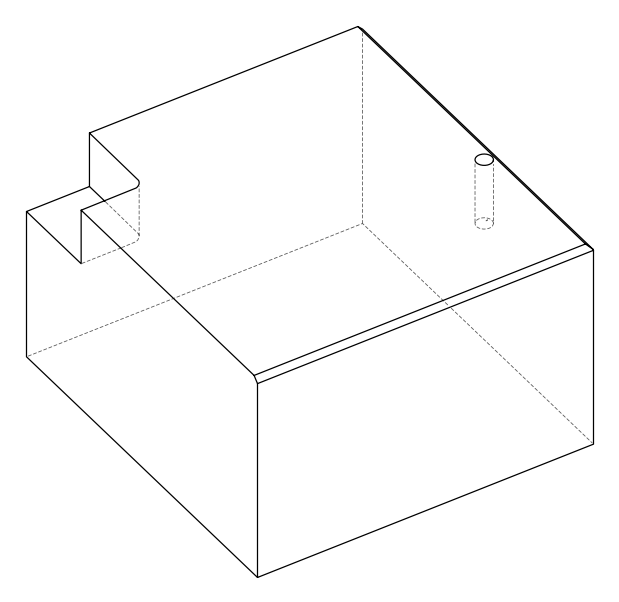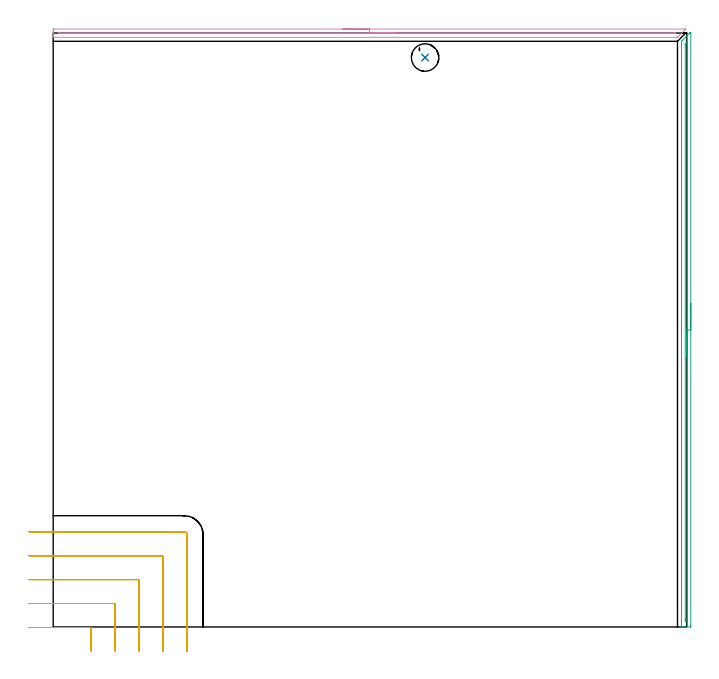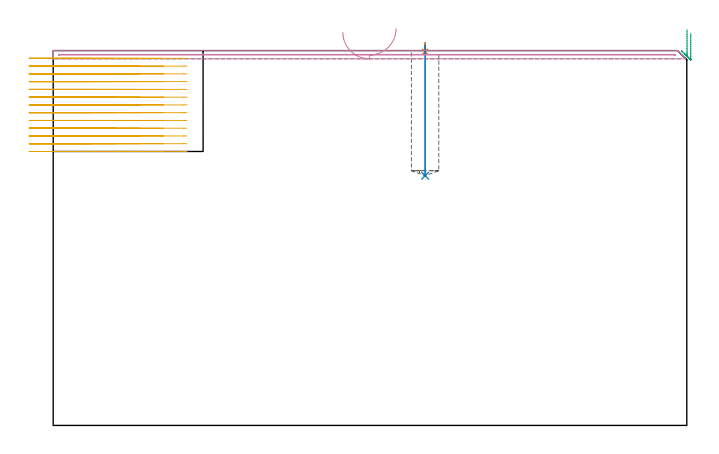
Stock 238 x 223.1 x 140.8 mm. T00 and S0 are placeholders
(PLAN: 5 operations, 3 tool changes, 18.2 min)
(1 SPOT_DRILL | STEP1POCKET | NXT0321_9005460120000 | 0.03 min | 1 mm3)
(2 DRILL_BLIND_HOLE_INTO_CENTER | STEP1POCKET | NXT0301_074 | 0.2 min | 3804 mm3)
(3 AREA_MILL | FG_CHAMFER_SURFACE | UGT0205_001 | 3.7 min | 1367 mm3)
(4 AREA_MILL_1 | FG_CHAMFER_SURFACE_1 | UGT0205_001 | 3.92 min | 1132 mm3)
(5 MILL_CORNER_NOTCH_RECTANGULAR | CORNER_NOTCH_RECTANGULAR | NXT0201_011 | Follow Part, ap 3, ae 75% | 10.31 min | 88779 mm3)
(TOOL NXT0321_9005460120000 | NC Spot Drill, 142deg, 12mm, Carbide, Uncoated | D12 PA142 FL30 Z2)
(TOOL NXT0301_074 | Carbide Drill 10.3mm [860.1-1030-031A1-MM 2214] | D10.3 PA140 FL55 Z2)
(TOOL UGT0205_001 | Chamfer Mill 20 x 3 x 45 deg. | D20 FL50 Z2)
(TOOL NXT0201_011 | ENDMILL 12mm [2P460-1200-NA 1630] | D12 FL38 Z6)
(OP 1 SPOT_DRILL)
G17 G21 G94 G90
T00 M6
G54
G17 G0 G90 X139.7 Y213.9 S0 M3
G43 Z150.8 H0
G94 G81 G98 Z140.357 F250. R143.8
G80
M5
M2
(OP 2 DRILL_BLIND_HOLE_INTO_CENTER)
G17 G21 G94 G90
T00 M6
G54
G17 G0 G90 X139.7 Y213.9 S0 M3
G43 Z150.8 H1
G94 G81 G98 Z93.8 F250. R142.8
G80
M5
M2
(OP 3 AREA_MILL)
G17 G21 G94 G90
T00 M6
G54
G17 G0 G90 X239.5 Y121.55 S1061 M3
G43 Z150.8 H0
Z147.3
G94 G1 Y121.512 Z146.428 F250.
Y121.398 Z145.563
Y121.209 Z144.712
Y120.947 Z143.88
Y120.613 Z143.074
Y120.21 Z142.3
Y119.742 Z141.564
Y119.211 Z140.872
Y118.621 Z140.229
Y117.978 Z139.64
Y117.286 Z139.108
Y116.55 Z138.64
Y115.776 Z138.237
Y114.97 Z137.903
Y114.138 Z137.641
Y113.287 Z137.452
Y112.422 Z137.338
Y111.55 Z137.3
Y0.59
X239.499 Y0.362 Z137.301
X239.491 Y0.002 Z137.305
X239.355 Y0. Z137.442
X237.31 Z139.485
X236.739 Z140.06
X236.43 Z140.369
X236.279 Z140.52
X236.006 Y0.01 Z140.793
X236. Y0.145 Z140.8
Y219.867
X236.003 Y219.994 Z140.789
X236.106 Y220.107 Z140.691
X239. Y222.988 Z137.798
X239.028 Y223.013 Z137.771
X239.07 Y223.048 Z137.729
X239.134 Y223.1 Z137.664
X239.179 Y223.122 Z137.619
X239.264 Y223.117 Z137.535
X239.307 Y223.11 Z137.492
X239.497 Y223.1 Z137.301
X239.499 Y223.096 Z137.3
X239.5 Y111.55
X238.086 Z138.714
Y2.334
X238.084 Y2.148 Z138.716
X238.081 Y2.055 Z138.719
X238.079 Y2.017 Z138.721
X237.963 Y2.01 Z138.837
X237.674 Y2.005 Z139.126
X237.498 Y2.01 Z139.302
X237.421 Y2.027 Z139.379
X237.416 Y2.266 Z139.384
X237.415 Y2.373 Z139.385
X237.414 Y3.053 Z139.386
Y218.085
X237.416 Y218.765 Z139.384
X237.418 Y218.867 Z139.382
X237.421 Y218.922 Z139.379
X237.436 Y218.976 Z139.364
X237.651 Y219.188 Z139.149
X237.819 Y219.352 Z138.981
X238.079 Y219.57 Z138.721
X238.085 Y219.083 Z138.715
Y218.976
X238.086 Y111.55 Z138.714
Y110.679 Z138.752
Y109.814 Z138.866
Y108.962 Z139.055
Y108.13 Z139.317
Y107.324 Z139.651
Y106.55 Z140.054
Y105.814 Z140.523
Y105.122 Z141.054
Y104.479 Z141.643
Y103.89 Z142.286
Y103.359 Z142.978
Y102.89 Z143.714
Y102.487 Z144.488
Y102.153 Z145.294
Y101.891 Z146.126
Y101.702 Z146.978
Y101.588 Z147.843
Y101.55 Z148.714
G0 Z150.8
M5
M2
(OP 4 AREA_MILL_1)
G17 G21 G94 G90
T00 M6
G54
G17 G0 G90 X108.8 Y224.6 S1061 M3
G43 Z150.8 H0
Z147.7
G94 G1 X108.838 Z146.828 F250.
X108.952 Z145.964
X109.141 Z145.112
X109.403 Z144.28
X109.737 Z143.474
X110.14 Z142.7
X110.608 Z141.964
X111.14 Z141.272
X111.729 Z140.629
X112.372 Z140.04
X113.064 Z139.508
X113.8 Z139.04
X114.574 Z138.637
X115.38 Z138.303
X116.212 Z138.041
X117.064 Z137.852
X117.928 Z137.738
X118.8 Z137.7
X237.446 Y224.599 Z137.699
X237.51
X237.554 Y224.597 Z137.697
X237.571 Y224.594 Z137.699
X237.583 Y224.591 Z137.701
X237.544 Y224.541 Z137.753
X237.478 Y224.477 Z137.82
X237.446 Y224.445 Z137.853
X236.108 Y223.107 Z139.192
X234.724 Y221.724 Z140.576
X234.557 Y221.559 Z140.737
X234.495 Y221.503 Z140.789
X234.323 Y221.5 Z140.8
X0.154
X0.01 Y221.502 Z140.788
X0.003 Y221.584 Z140.708
X0. Y221.672 Z140.627
Y222.349 Z139.951
Y222.884 Z139.415
Y223.483 Z138.812
Y223.783 Z138.514
X0.003 Y224.351 Z137.946
X0.004 Y224.592 Z137.706
X0.029 Y224.593 Z137.704
X0.282 Y224.6 Z137.7
X118.8
Y223.186 Z139.114
X233.432 Y223.185 Z139.115
X233.571 Y223.183 Z139.117
X233.664 Y223.18 Z139.12
X233.716 Y223.177 Z139.123
X233.675 Y223.134 Z139.166
X233.595 Y223.053 Z139.247
X233.538 Y222.999 Z139.301
X233.432 Y222.921 Z139.379
X233.122 Y222.917 Z139.383
X232.819 Y222.915 Z139.385
X232.539 Y222.914 Z139.386
X2.384
X2.076 Y222.916 Z139.384
X2.029 Y222.919 Z139.381
X2.011 Y222.921 Z139.379
X2.009 Y222.929 Z139.371
X2.003 Y222.987 Z139.313
X2.01 Y223.157 Z139.143
X2.016 Y223.181 Z139.119
X2.021 Y223.182 Z139.118
X2.044 Y223.184 Z139.116
X2.093 Y223.185 Z139.115
X2.191 Y223.186 Z139.114
X118.8
X119.672 Z139.152
X120.536 Z139.266
X121.388 Z139.455
X122.22 Z139.717
X123.026 Z140.051
X123.8 Z140.454
X124.536 Z140.923
X125.228 Z141.454
X125.871 Z142.043
X126.46 Z142.686
X126.992 Z143.378
X127.46 Z144.114
X127.863 Z144.888
X128.197 Z145.694
X128.459 Z146.526
X128.648 Z147.378
X128.762 Z148.243
X128.8 Z149.114
G0 Z150.8
M5
M2
(OP 5 MILL_CORNER_NOTCH_RECTANGULAR)
G17 G21 G94 G90
T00 M6
G54
G17 G0 G90 X14.3 Y-9. S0 M3
G43 Z150.8 H1
Z137.885
G94 G1 Y-6. F250.
Y-0.797 F500.
G3 X13.703 Y-0.2 R0.6
G1 X-5.997
X-8.997 F250.
G0 Z150.8
X23.3 Y-9.
Z137.885
G1 Y-6.
Y8.203 F500.
G3 X22.703 Y8.8 R0.6
G1 X-6.
X-9. F250.
G0 Z150.8
X32.3 Y-9.
Z137.885
G1 Y-6.
Y17.203 F500.
G3 X31.703 Y17.8 R0.6
G1 X-6.
X-9. F250.
G0 Z150.8
X41.3 Y-9.
Z137.885
G1 Y-6.
Y26.203 F500.
G3 X40.703 Y26.8 R0.6
G1 X-6.
X-9. F250.
G0 Z150.8
X50.3 Y-9.
Z137.885
G1 Y-6.
Y34.6 F500.
G3 X49.1 Y35.8 R1.2
G1 X-6.
X-9. F250.
G0 Z150.8
X14.3 Y-9.
Z134.969
G1 Y-6.
Y-0.797 F500.
G3 X13.703 Y-0.2 R0.6
G1 X-5.997
X-8.997 F250.
G0 Z150.8
X23.3 Y-9.
Z134.969
G1 Y-6.
Y8.203 F500.
G3 X22.703 Y8.8 R0.6
G1 X-6.
X-9. F250.
G0 Z150.8
X32.3 Y-9.
Z134.969
G1 Y-6.
Y17.203 F500.
G3 X31.703 Y17.8 R0.6
G1 X-6.
X-9. F250.
G0 Z150.8
X41.3 Y-9.
Z134.969
G1 Y-6.
Y26.203 F500.
G3 X40.703 Y26.8 R0.6
G1 X-6.
X-9. F250.
G0 Z150.8
X50.3 Y-9.
Z134.969
G1 Y-6.
Y34.6 F500.
G3 X49.1 Y35.8 R1.2
G1 X-6.
X-9. F250.
G0 Z150.8
X14.3 Y-9.
Z132.054
G1 Y-6.
Y-0.797 F500.
G3 X13.703 Y-0.2 R0.6
G1 X-5.997
X-8.997 F250.
G0 Z150.8
X23.3 Y-9.
Z132.054
G1 Y-6.
Y8.203 F500.
G3 X22.703 Y8.8 R0.6
G1 X-6.
X-9. F250.
G0 Z150.8
X32.3 Y-9.
Z132.054
G1 Y-6.
Y17.203 F500.
G3 X31.703 Y17.8 R0.6
G1 X-6.
X-9. F250.
G0 Z150.8
X41.3 Y-9.
Z132.054
G1 Y-6.
Y26.203 F500.
G3 X40.703 Y26.8 R0.6
G1 X-6.
X-9. F250.
G0 Z150.8
X50.3 Y-9.
Z132.054
G1 Y-6.
Y34.6 F500.
G3 X49.1 Y35.8 R1.2
G1 X-6.
X-9. F250.
G0 Z150.8
X14.3 Y-9.
Z129.138
G1 Y-6.
Y-0.797 F500.
G3 X13.703 Y-0.2 R0.6
G1 X-5.997
X-8.997 F250.
G0 Z150.8
X23.3 Y-9.
Z129.138
G1 Y-6.
Y8.203 F500.
G3 X22.703 Y8.8 R0.6
G1 X-6.
X-9. F250.
G0 Z150.8
X32.3 Y-9.
Z129.138
G1 Y-6.
Y17.203 F500.
G3 X31.703 Y17.8 R0.6
G1 X-6.
X-9. F250.
G0 Z150.8
X41.3 Y-9.
Z129.138
G1 Y-6.
Y26.203 F500.
G3 X40.703 Y26.8 R0.6
G1 X-6.
X-9. F250.
G0 Z150.8
X50.3 Y-9.
Z129.138
G1 Y-6.
Y34.6 F500.
G3 X49.1 Y35.8 R1.2
G1 X-6.
X-9. F250.
G0 Z150.8
X14.3 Y-9.
Z126.223
G1 Y-6.
Y-0.797 F500.
G3 X13.703 Y-0.2 R0.6
G1 X-5.997
X-8.997 F250.
G0 Z150.8
X23.3 Y-9.
Z126.223
G1 Y-6.
Y8.203 F500.
G3 X22.703 Y8.8 R0.6
G1 X-6.
X-9. F250.
G0 Z150.8
X32.3 Y-9.
Z126.223
G1 Y-6.
Y17.203 F500.
G3 X31.703 Y17.8 R0.6
G1 X-6.
X-9. F250.
G0 Z150.8
X41.3 Y-9.
Z126.223
G1 Y-6.
Y26.203 F500.
G3 X40.703 Y26.8 R0.6
G1 X-6.
X-9. F250.
G0 Z150.8
X50.3 Y-9.
Z126.223
G1 Y-6.
Y34.6 F500.
G3 X49.1 Y35.8 R1.2
G1 X-6.
X-9. F250.
G0 Z150.8
X14.3 Y-9.
Z123.308
G1 Y-6.
Y-0.797 F500.
G3 X13.703 Y-0.2 R0.6
G1 X-5.997
X-8.997 F250.
G0 Z150.8
X23.3 Y-9.
Z123.308
G1 Y-6.
Y8.203 F500.
G3 X22.703 Y8.8 R0.6
G1 X-6.
X-9. F250.
G0 Z150.8
X32.3 Y-9.
Z123.308
G1 Y-6.
Y17.203 F500.
G3 X31.703 Y17.8 R0.6
G1 X-6.
X-9. F250.
G0 Z150.8
X41.3 Y-9.
Z123.308
G1 Y-6.
Y26.203 F500.
G3 X40.703 Y26.8 R0.6
G1 X-6.
X-9. F250.
G0 Z150.8
X50.3 Y-9.
Z123.308
G1 Y-6.
Y34.6 F500.
G3 X49.1 Y35.8 R1.2
G1 X-6.
X-9. F250.
G0 Z150.8
X14.3 Y-9.
Z120.392
G1 Y-6.
Y-0.797 F500.
G3 X13.703 Y-0.2 R0.6
G1 X-5.997
X-8.997 F250.
G0 Z150.8
X23.3 Y-9.
Z120.392
G1 Y-6.
Y8.203 F500.
G3 X22.703 Y8.8 R0.6
G1 X-6.
X-9. F250.
G0 Z150.8
X32.3 Y-9.
Z120.392
G1 Y-6.
Y17.203 F500.
G3 X31.703 Y17.8 R0.6
G1 X-6.
X-9. F250.
G0 Z150.8
X41.3 Y-9.
Z120.392
G1 Y-6.
Y26.203 F500.
G3 X40.703 Y26.8 R0.6
G1 X-6.
X-9. F250.
G0 Z150.8
X50.3 Y-9.
Z120.392
G1 Y-6.
Y34.6 F500.
G3 X49.1 Y35.8 R1.2
G1 X-6.
X-9. F250.
G0 Z150.8
X14.3 Y-9.
Z117.477
G1 Y-6.
Y-0.797 F500.
G3 X13.703 Y-0.2 R0.6
G1 X-5.997
X-8.997 F250.
G0 Z150.8
X23.3 Y-9.
Z117.477
G1 Y-6.
Y8.203 F500.
G3 X22.703 Y8.8 R0.6
G1 X-6.
X-9. F250.
G0 Z150.8
X32.3 Y-9.
Z117.477
G1 Y-6.
Y17.203 F500.
G3 X31.703 Y17.8 R0.6
G1 X-6.
X-9. F250.
G0 Z150.8
X41.3 Y-9.
Z117.477
G1 Y-6.
Y26.203 F500.
G3 X40.703 Y26.8 R0.6
G1 X-6.
X-9. F250.
G0 Z150.8
X50.3 Y-9.
Z117.477
G1 Y-6.
Y34.6 F500.
G3 X49.1 Y35.8 R1.2
G1 X-6.
X-9. F250.
G0 Z150.8
X14.3 Y-9.
Z114.562
G1 Y-6.
Y-0.797 F500.
G3 X13.703 Y-0.2 R0.6
G1 X-5.997
X-8.997 F250.
G0 Z150.8
X23.3 Y-9.
Z114.562
G1 Y-6.
Y8.203 F500.
G3 X22.703 Y8.8 R0.6
G1 X-6.
X-9. F250.
G0 Z150.8
X32.3 Y-9.
Z114.562
G1 Y-6.
Y17.203 F500.
G3 X31.703 Y17.8 R0.6
G1 X-6.
X-9. F250.
G0 Z150.8
X41.3 Y-9.
Z114.562
G1 Y-6.
Y26.203 F500.
G3 X40.703 Y26.8 R0.6
G1 X-6.
X-9. F250.
G0 Z150.8
X50.3 Y-9.
Z114.562
G1 Y-6.
Y34.6 F500.
G3 X49.1 Y35.8 R1.2
G1 X-6.
X-9. F250.
G0 Z150.8
X14.3 Y-9.
Z111.646
G1 Y-6.
Y-0.797 F500.
G3 X13.703 Y-0.2 R0.6
G1 X-5.997
X-8.997 F250.
G0 Z150.8
X23.3 Y-9.
Z111.646
G1 Y-6.
Y8.203 F500.
G3 X22.703 Y8.8 R0.6
G1 X-6.
X-9. F250.
G0 Z150.8
X32.3 Y-9.
Z111.646
G1 Y-6.
Y17.203 F500.
G3 X31.703 Y17.8 R0.6
G1 X-6.
X-9. F250.
G0 Z150.8
X41.3 Y-9.
Z111.646
G1 Y-6.
Y26.203 F500.
G3 X40.703 Y26.8 R0.6
G1 X-6.
X-9. F250.
G0 Z150.8
X50.3 Y-9.
Z111.646
G1 Y-6.
Y34.6 F500.
G3 X49.1 Y35.8 R1.2
G1 X-6.
X-9. F250.
G0 Z150.8
X14.3 Y-9.
Z108.731
G1 Y-6.
Y-0.797 F500.
G3 X13.703 Y-0.2 R0.6
G1 X-5.997
X-8.997 F250.
G0 Z150.8
X23.3 Y-9.
Z108.731
G1 Y-6.
Y8.203 F500.
G3 X22.703 Y8.8 R0.6
G1 X-6.
X-9. F250.
G0 Z150.8
X32.3 Y-9.
Z108.731
G1 Y-6.
Y17.203 F500.
G3 X31.703 Y17.8 R0.6
G1 X-6.
X-9. F250.
G0 Z150.8
X41.3 Y-9.
Z108.731
G1 Y-6.
Y26.203 F500.
G3 X40.703 Y26.8 R0.6
G1 X-6.
X-9. F250.
G0 Z150.8
X50.3 Y-9.
Z108.731
G1 Y-6.
Y34.6 F500.
G3 X49.1 Y35.8 R1.2
G1 X-6.
X-9. F250.
G0 Z150.8
X14.3 Y-9.
Z105.815
G1 Y-6.
Y-0.797 F500.
G3 X13.703 Y-0.2 R0.6
G1 X-5.997
X-8.997 F250.
G0 Z150.8
X23.3 Y-9.
Z105.815
G1 Y-6.
Y8.203 F500.
G3 X22.703 Y8.8 R0.6
G1 X-6.
X-9. F250.
G0 Z150.8
X32.3 Y-9.
Z105.815
G1 Y-6.
Y17.203 F500.
G3 X31.703 Y17.8 R0.6
G1 X-6.
X-9. F250.
G0 Z150.8
X41.3 Y-9.
Z105.815
G1 Y-6.
Y26.203 F500.
G3 X40.703 Y26.8 R0.6
G1 X-6.
X-9. F250.
G0 Z150.8
X50.3 Y-9.
Z105.815
G1 Y-6.
Y34.6 F500.
G3 X49.1 Y35.8 R1.2
G1 X-6.
X-9. F250.
G0 Z150.8
X14.3 Y-9.
Z102.9
G1 Y-6.
Y-0.797 F500.
G3 X13.703 Y-0.2 R0.6
G1 X-5.997
X-8.997 F250.
G0 Z150.8
X23.3 Y-9.
Z102.9
G1 Y-6.
Y8.203 F500.
G3 X22.703 Y8.8 R0.6
G1 X-6.
X-9. F250.
G0 Z150.8
X32.3 Y-9.
Z102.9
G1 Y-6.
Y17.203 F500.
G3 X31.703 Y17.8 R0.6
G1 X-6.
X-9. F250.
G0 Z150.8
X41.3 Y-9.
Z102.9
G1 Y-6.
Y26.203 F500.
G3 X40.703 Y26.8 R0.6
G1 X-6.
X-9. F250.
G0 Z150.8
X50.3 Y-9.
Z102.9
G1 Y-6.
Y34.6 F500.
G3 X49.1 Y35.8 R1.2
G1 X-6.
X-9. F250.
G0 Z150.8
M5
M2
